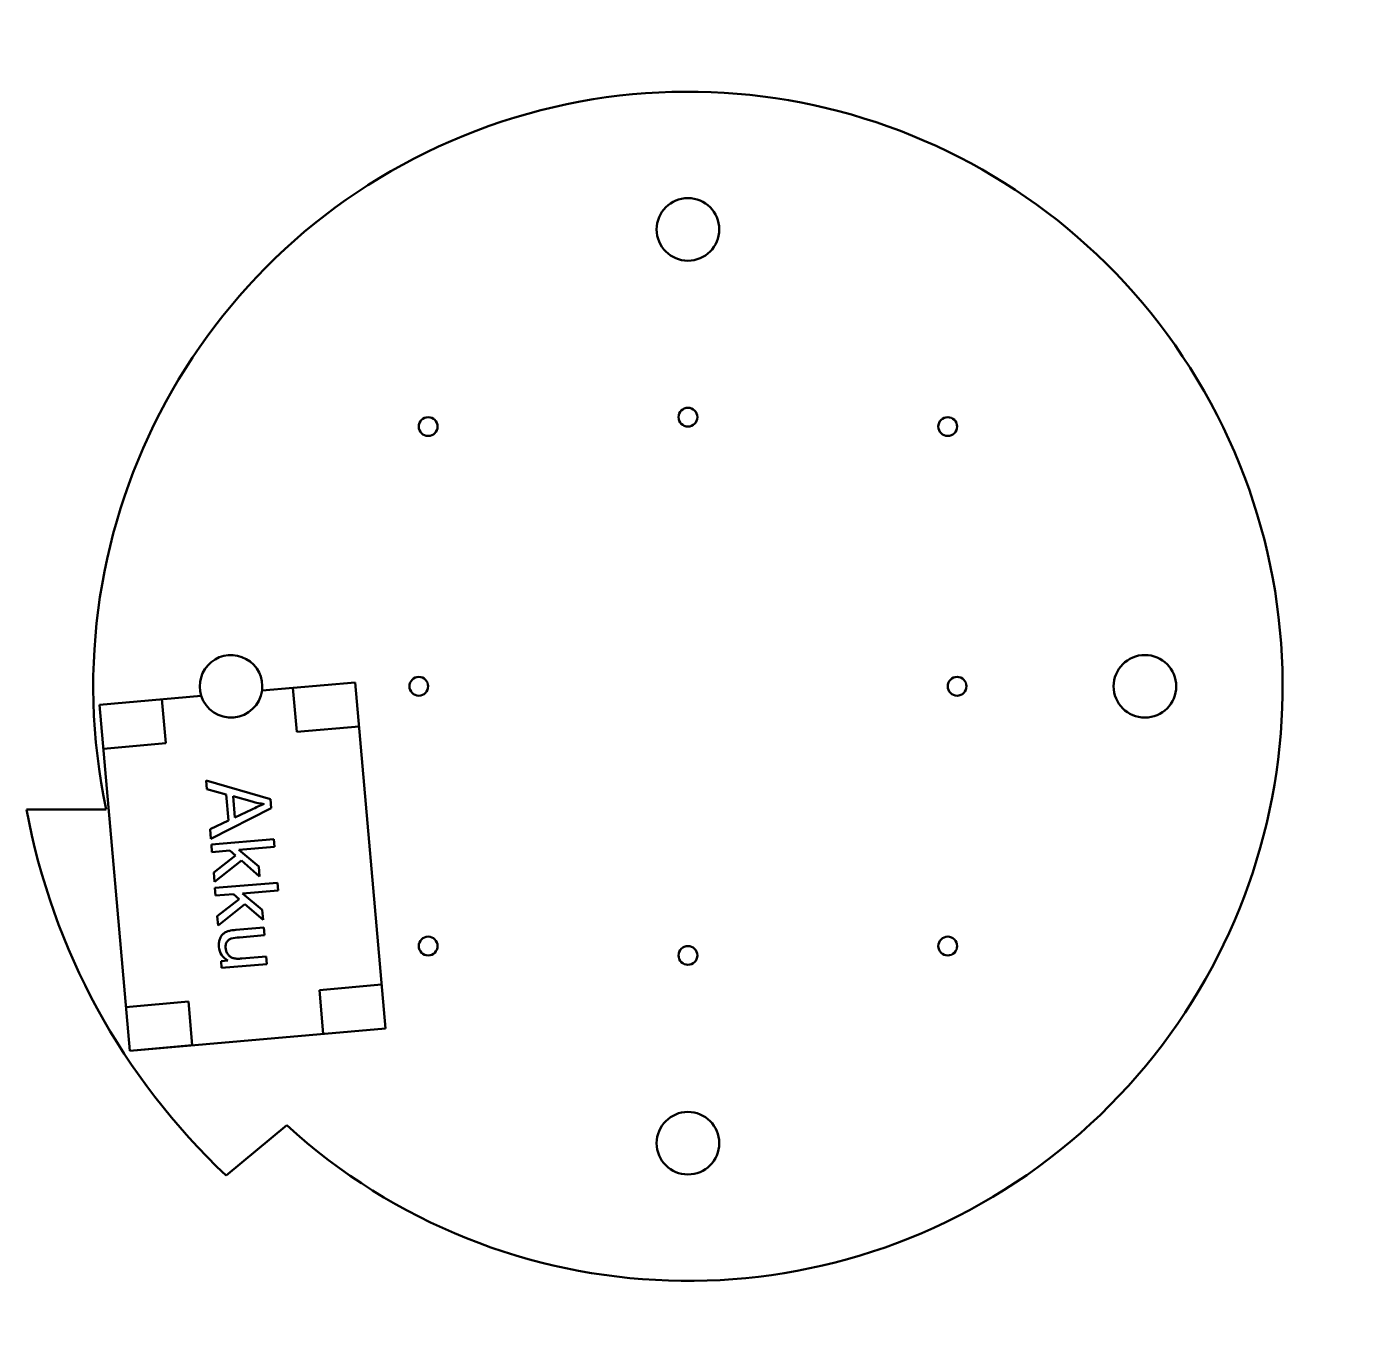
# Model space of a CAD drawing. Header units: millimetres. Extents: x 100 to 312, y 54 to 263.
import ezdxf

# ---------------------------------------------------------------- set-up
doc = ezdxf.new("R2010")
doc.units = ezdxf.units.MM
doc.header["$LTSCALE"] = 0.75
doc.layers.add('Visible', color=7, linetype='Continuous', lineweight=50)

msp = doc.modelspace()

# ---------------------------------------------------------------- linework, layer by layer
at = {"layer": 'Visible', "extrusion": (0, 0, -1)}
for p, q in [((138.07, 156.93), (152.95, 158.23)), ((143.62, 150.34), (143.01, 157.36)), ((152.95, 158.23), (157.79, 102.94)), ((112.12, 154.66), (128.36, 156.08)), ((116.96, 99.36), (112.12, 154.66)), ((122.09, 155.53), (122.7, 148.51)), ((153.57, 151.21), (143.62, 150.34)), ((122.7, 148.51), (112.73, 147.64)), ((129.14, 142.58), (139.42, 139.58)), ((129.25, 141.18), (129.14, 142.58)), ((132.36, 140.33), (129.25, 141.18)), ((132.71, 136.17), (132.36, 140.33)), ((133.47, 140.04), (133.75, 136.66)), ((136.48, 139.19), (133.47, 140.04)), ((139.42, 139.58), (139.54, 138.16)), ((113.18, 137.92), (100.44, 137.92)), ((139.54, 138.16), (129.91, 133.25)), ((133.75, 136.66), (136.42, 137.93)), ((129.78, 134.76), (132.71, 136.17)), ((129.91, 133.25), (129.78, 134.76)), ((129.98, 132.35), (139.95, 133.17)), ((139.95, 133.17), (140.05, 131.95)), ((130.08, 131.13), (129.98, 132.35)), ((132.95, 131.36), (130.08, 131.13)), ((133.85, 130.57), (132.95, 131.36)), ((140.05, 131.95), (134.37, 131.48)), ((134.37, 131.48), (137.54, 128.83)), ((130.35, 127.88), (133.85, 130.57)), ((134.77, 129.78), (130.48, 126.37)), ((137.67, 127.24), (134.77, 129.78)), ((130.48, 126.37), (130.35, 127.88)), ((137.54, 128.83), (137.67, 127.24)), ((130.56, 125.39), (140.53, 126.21)), ((130.66, 124.16), (130.56, 125.39)), ((140.63, 124.99), (134.94, 124.52)), ((140.53, 126.21), (140.63, 124.99)), ((133.52, 124.4), (130.66, 124.16)), ((130.93, 120.91), (134.42, 123.61)), ((135.34, 122.82), (131.05, 119.41)), ((134.42, 123.61), (133.52, 124.4)), ((134.94, 124.52), (138.12, 121.87)), ((138.25, 120.28), (135.34, 122.82)), ((131.05, 119.41), (130.93, 120.91)), ((138.12, 121.87), (138.25, 120.28)), ((133.88, 118.69), (138.35, 119.06)), ((138.35, 119.06), (138.45, 117.83)), ((138.45, 117.83), (134.45, 117.5)), ((134.87, 114.11), (138.73, 114.43)), ((138.73, 114.43), (138.84, 113.2)), ((131.53, 113.7), (132.59, 113.79)), ((131.62, 112.61), (131.53, 113.7)), ((138.84, 113.2), (131.62, 112.61)), ((147.23, 109.07), (157.18, 109.94)), ((147.85, 102.07), (147.23, 109.07)), ((116.34, 106.37), (126.31, 107.24)), ((126.31, 107.24), (126.92, 100.26)), ((157.79, 102.94), (116.96, 99.36)), ((126.92, 100.26), (116.96, 99.39)), ((142.02, 87.49), (132.34, 79.43))]:
    msp.add_line(p, q, dxfattribs=at)
at = {"layer": 'Visible'}
for centre, radius in [((206.12, 230.61), 5), ((206.12, 200.61), 1.5), ((279.12, 157.61), 5), ((163.12, 157.61), 1.5), ((249.12, 157.61), 1.5), ((206.12, 114.61), 1.5), ((206.12, 84.61), 5)]:
    msp.add_circle(centre, radius, dxfattribs=at)
at = {"layer": 'Visible', "extrusion": (0, 0, -1)}
for centre in [(-164.62, 199.11), (-247.62, 199.11), (-164.62, 116.11), (-247.62, 116.11)]:
    msp.add_circle(centre, 1.5, dxfattribs=at)
for centre, radius, start, end in [((-206.12, 157.61), 95, 348.0395, 312.4328), ((-206.12, 157.61), 107.5, 313.3425, 349.4473), ((-148.38, 113.31), 27.37, 64.0906, 68.68), ((-139.89, 151.47), 12.75, 276.563, 285.4918), ((-134.23, 112.46), 6.23, 76.2407, 86.8096), ((-134.8, 110.35), 7.16, 76.7566, 87.1594)]:
    msp.add_arc(centre, radius, start, end, dxfattribs=at)
at = {"layer": 'Visible'}
for start, end in [(352.1909, 197.8091), (197.8091, 352.1909)]:
    msp.add_arc((133.12, 157.61), 5, start, end, dxfattribs=at)
for points, knots in [([(131.87, 118.07), (131.99, 118.16), (132.26, 118.36), (132.58, 118.46), (132.74, 118.52)], [0, 0, 0, 0, 0.04728895, 0.09919017, 0.09919017, 0.09919017, 0.09919017]), ([(131.17, 115.98), (131.17, 116.19), (131.15, 116.6), (131.26, 117), (131.32, 117.19)], [0, 0, 0, 0, 0.0622916, 0.1228835, 0.1228835, 0.1228835, 0.1228835]), ([(131.32, 117.19), (131.39, 117.37), (131.51, 117.7), (131.75, 117.95), (131.87, 118.07)], [0, 0, 0, 0, 0.0557988, 0.1039723, 0.1039723, 0.1039723, 0.1039723]), ([(132.45, 116.77), (132.38, 116.63), (132.23, 116.33), (132.24, 116), (132.25, 115.82)], [0, 0, 0, 0, 0.04678873, 0.09807434, 0.09807434, 0.09807434, 0.09807434]), ([(133.16, 117.32), (133.02, 117.26), (132.73, 117.14), (132.54, 116.89), (132.45, 116.77)], [0, 0, 0, 0, 0.04685695, 0.09203362, 0.09203362, 0.09203362, 0.09203362]), ([(132.59, 113.79), (132.2, 114.06), (131.45, 114.61), (131.26, 115.53), (131.17, 115.98)], [0, 0, 0, 0, 0.135766, 0.2694537, 0.2694537, 0.2694537, 0.2694537]), ([(132.25, 115.82), (132.27, 115.64), (132.33, 115.28), (132.52, 114.97), (132.61, 114.81)], [0, 0, 0, 0, 0.0540126, 0.1084592, 0.1084592, 0.1084592, 0.1084592]), ([(132.61, 114.81), (132.73, 114.67), (132.95, 114.4), (133.28, 114.26), (133.44, 114.19)], [0, 0, 0, 0, 0.0531729, 0.1046091, 0.1046091, 0.1046091, 0.1046091]), ([(133.44, 114.19), (133.64, 114.15), (134.11, 114.05), (134.59, 114.09), (134.87, 114.11)], [0, 0, 0, 0, 0.0616475, 0.1435722, 0.1435722, 0.1435722, 0.1435722])]:
    msp.add_open_spline(points, degree=3, knots=knots, dxfattribs=at)

doc.saveas('drawing.dxf')
